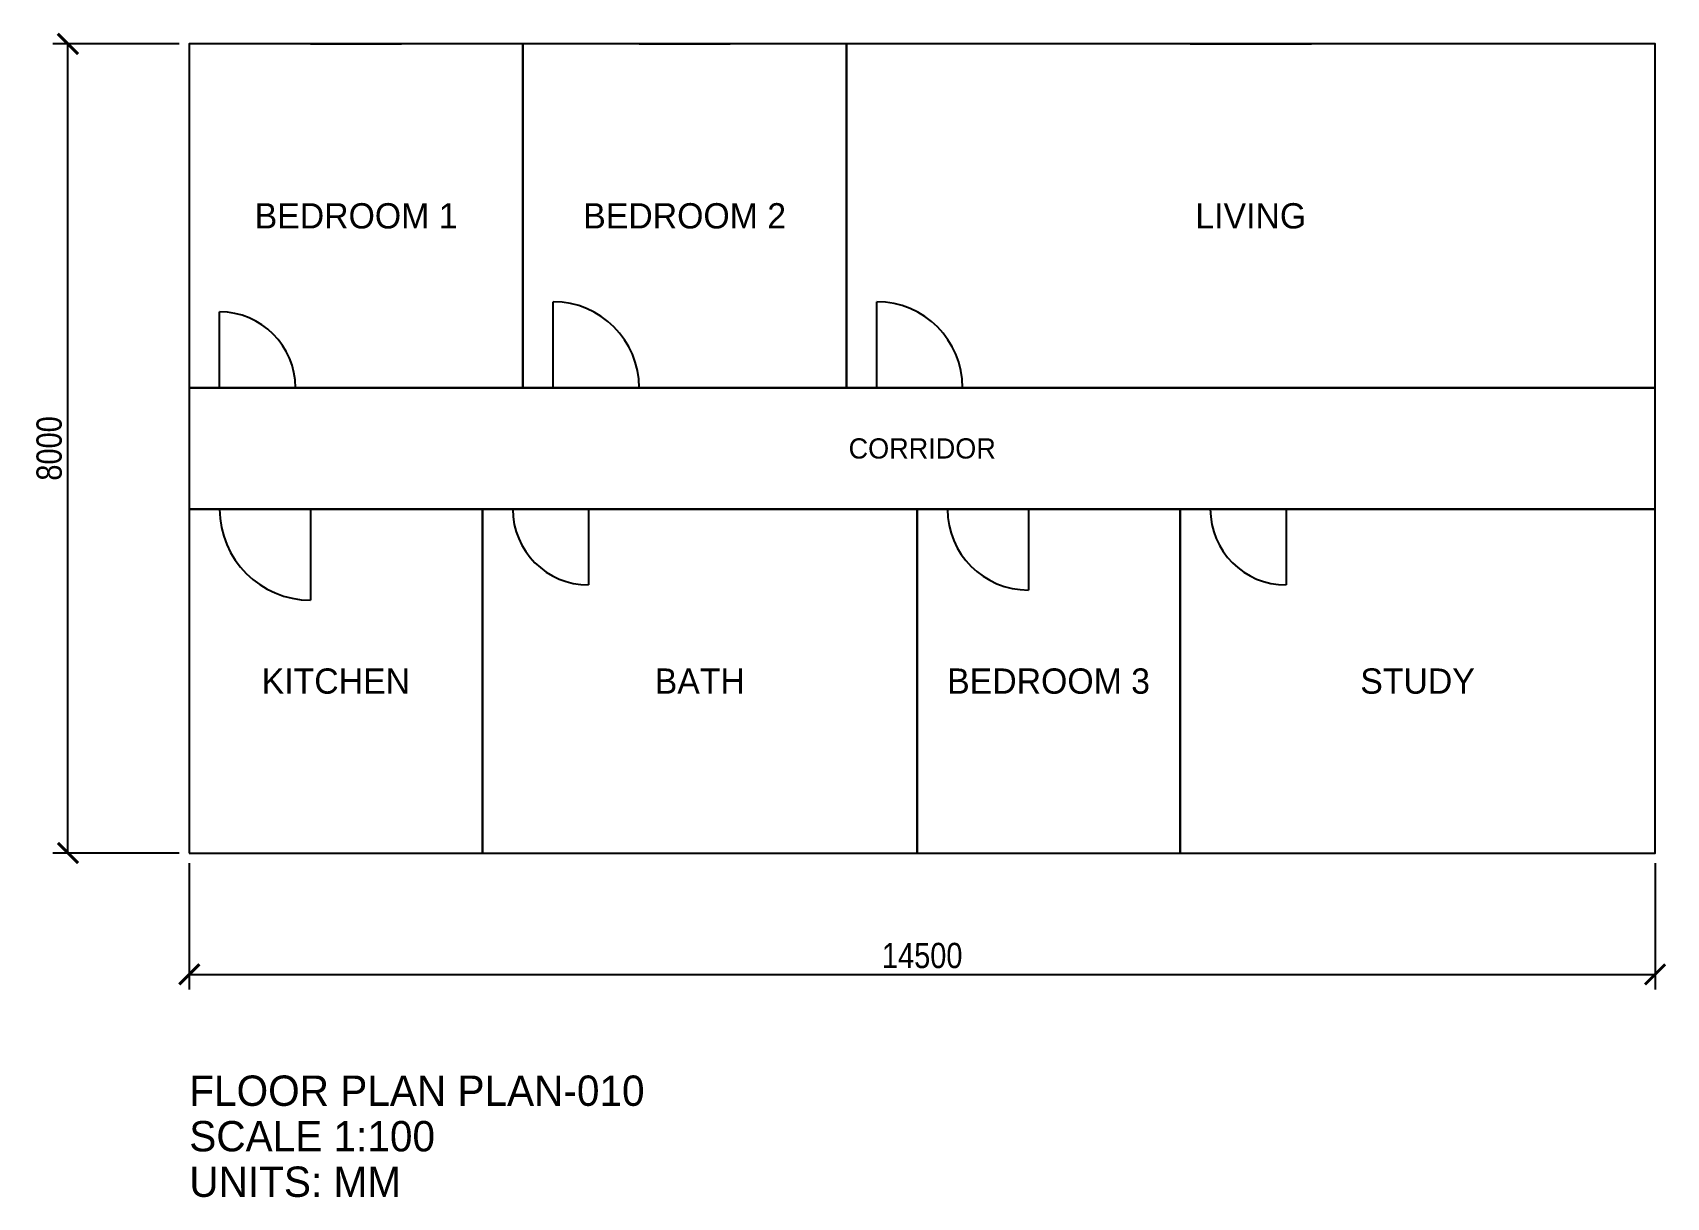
# Model space of a CAD drawing. Header units: millimetres. Extents: x -1549 to 14611, y -3404 to 8111.
import ezdxf
from ezdxf.enums import TextEntityAlignment as Align

# ---------------------------------------------------------------- set-up
doc = ezdxf.new("R2010")
doc.units = ezdxf.units.MM
for name, color, linetype in [('ANNOTATION', 6, 'Continuous'), ('CORRIDOR', 4, 'Continuous'), ('DIMENSIONS', 8, 'Continuous'), ('DOORS', 1, 'Continuous'), ('ROOM_NAMES', 170, 'Continuous'), ('ROOMS', 3, 'Continuous'), ('WALLS', 7, 'Continuous'), ('WINDOWS', 5, 'Continuous')]:
    doc.layers.add(name, color=color, linetype=linetype)
doc.styles.add('OpenSansCondensed-Light', font='OpenSansCondensed-Light.ttf')
doc.dimstyles.new('EZDXF', dxfattribs={"dimtxt": 0.25, "dimasz": 0.175, "dimexe": 0.375, "dimexo": 0.125, "dimgap": 0.1, "dimtad": 1, "dimlfac": 100, "dimzin": 12, "dimdsep": 46, "dimtxsty": 'OpenSansCondensed-Light', "dimblk": 'ARCHTICK', "dimcen": 2.5, "dimazin": 3, "dimtfac": 0.5, "dimtmove": 2, "dimatfit": 3})

# ---------------------------------------------------------------- blocks, each defined once
blk = doc.blocks.new('DOOR')
blk.add_line((0, 0), (0, 1))
blk.add_arc((0, 0), 1, 0, 90)
blk = doc.blocks.new('_ARCHTICK')
at = {"color": 0, "linetype": 'BYBLOCK', "const_width": 0.15}
blk.add_lwpolyline([(-0.5, -0.5), (0.5, 0.5)], dxfattribs=at)

msp = doc.modelspace()

# ---------------------------------------------------------------- linework, layer by layer
at = {"layer": 'CORRIDOR'}
msp.add_lwpolyline([(0, 3400), (14500, 3400), (14500, 4600), (0, 4600)], close=True, dxfattribs=at)
at = {"layer": 'ROOMS'}
for points in [[(0, 4600), (3300, 4600), (3300, 8000), (0, 8000)], [(3300, 4600), (6500, 4600), (6500, 8000), (3300, 8000)], [(6500, 4600), (14500, 4600), (14500, 8000), (6500, 8000)], [(0, 0), (2900, 0), (2900, 3400), (0, 3400)], [(2900, 0), (7200, 0), (7200, 3400), (2900, 3400)], [(7200, 0), (9800, 0), (9800, 3400), (7200, 3400)], [(9800, 0), (14500, 0), (14500, 3400), (9800, 3400)]]:
    msp.add_lwpolyline(points, close=True, dxfattribs=at)
at = {"layer": 'WALLS'}
for p, q in [((14500, 8000), (0, 8000)), ((0, 8000), (0, 0)), ((3300, 4600), (3300, 8000)), ((6500, 4600), (6500, 8000)), ((14500, 0), (14500, 8000)), ((0, 4600), (14500, 4600)), ((0, 3400), (14500, 3400)), ((2900, 0), (2900, 3400)), ((7200, 0), (7200, 3400)), ((9800, 0), (9800, 3400)), ((0, 0), (14500, 0))]:
    msp.add_line(p, q, dxfattribs=at)
at = {"layer": 'WINDOWS'}
for p, q in [((1200, 8000), (2100, 8000)), ((4450, 8000), (5350, 8000)), ((9900, 8000), (11100, 8000)), ((700, 0), (2200, 0)), ((4600, 0), (5500, 0)), ((8050, 0), (8950, 0))]:
    msp.add_line(p, q, dxfattribs=at)

# ---------------------------------------------------------------- block references
at = {"layer": 'DOORS'}
for p, xscale, yscale in [((300, 4600), 750, 750), ((3600, 4600), 850, 850), ((6800, 4600), 850, 850)]:
    msp.add_blockref('DOOR', p, dxfattribs=dict(at, xscale=xscale, yscale=yscale))
at = {"layer": 'DOORS', "rotation": 180}
for p, xscale, yscale in [((1200, 3400), 900, 900), ((3950, 3400), 750, 750), ((8300, 3400), 800, 800), ((10850, 3400), 750, 750)]:
    msp.add_blockref('DOOR', p, dxfattribs=dict(at, xscale=xscale, yscale=yscale))

# ---------------------------------------------------------------- texts
at = {"layer": 'ANNOTATION'}
for s, p in [('FLOOR PLAN PLAN-010', (0, -2500)), ('SCALE 1:100', (0, -2950)), ('UNITS: MM', (0, -3400))]:
    msp.add_text(s, height=300, dxfattribs=at).set_placement(p)
at = {"layer": 'ROOM_NAMES'}
for s, height, p in [('BEDROOM 1', 250, (1650, 6300)), ('BEDROOM 2', 250, (4900, 6300)), ('LIVING', 250, (10500, 6300)), ('CORRIDOR', 200, (7250, 4000)), ('KITCHEN', 250, (1450, 1700)), ('BATH', 250, (5050, 1700)), ('BEDROOM 3', 250, (8500, 1700)), ('STUDY', 250, (12150, 1700))]:
    msp.add_text(s, height=height, dxfattribs=at).set_placement(p, align=Align.MIDDLE_CENTER)

# ---------------------------------------------------------------- dimensions: what is measured, and where the dimension line sits
at = {"layer": 'DIMENSIONS'}
msp.add_linear_dim(base=(-1200, 0), p1=(0, 0), p2=(0, 8000), angle=90, dimstyle='EZDXF', override={"dimtxt": 250, "dimasz": 200, "dimexe": 150, "dimexo": 100, "dimgap": 60, "dimlfac": 1}, dxfattribs=at).render()
msp.add_linear_dim(base=(0, -1200), p1=(0, 0), p2=(14500, 0), dimstyle='EZDXF', override={"dimtxt": 250, "dimasz": 200, "dimexe": 150, "dimexo": 100, "dimgap": 60, "dimlfac": 1}, dxfattribs=at).render()

doc.saveas('drawing.dxf')
